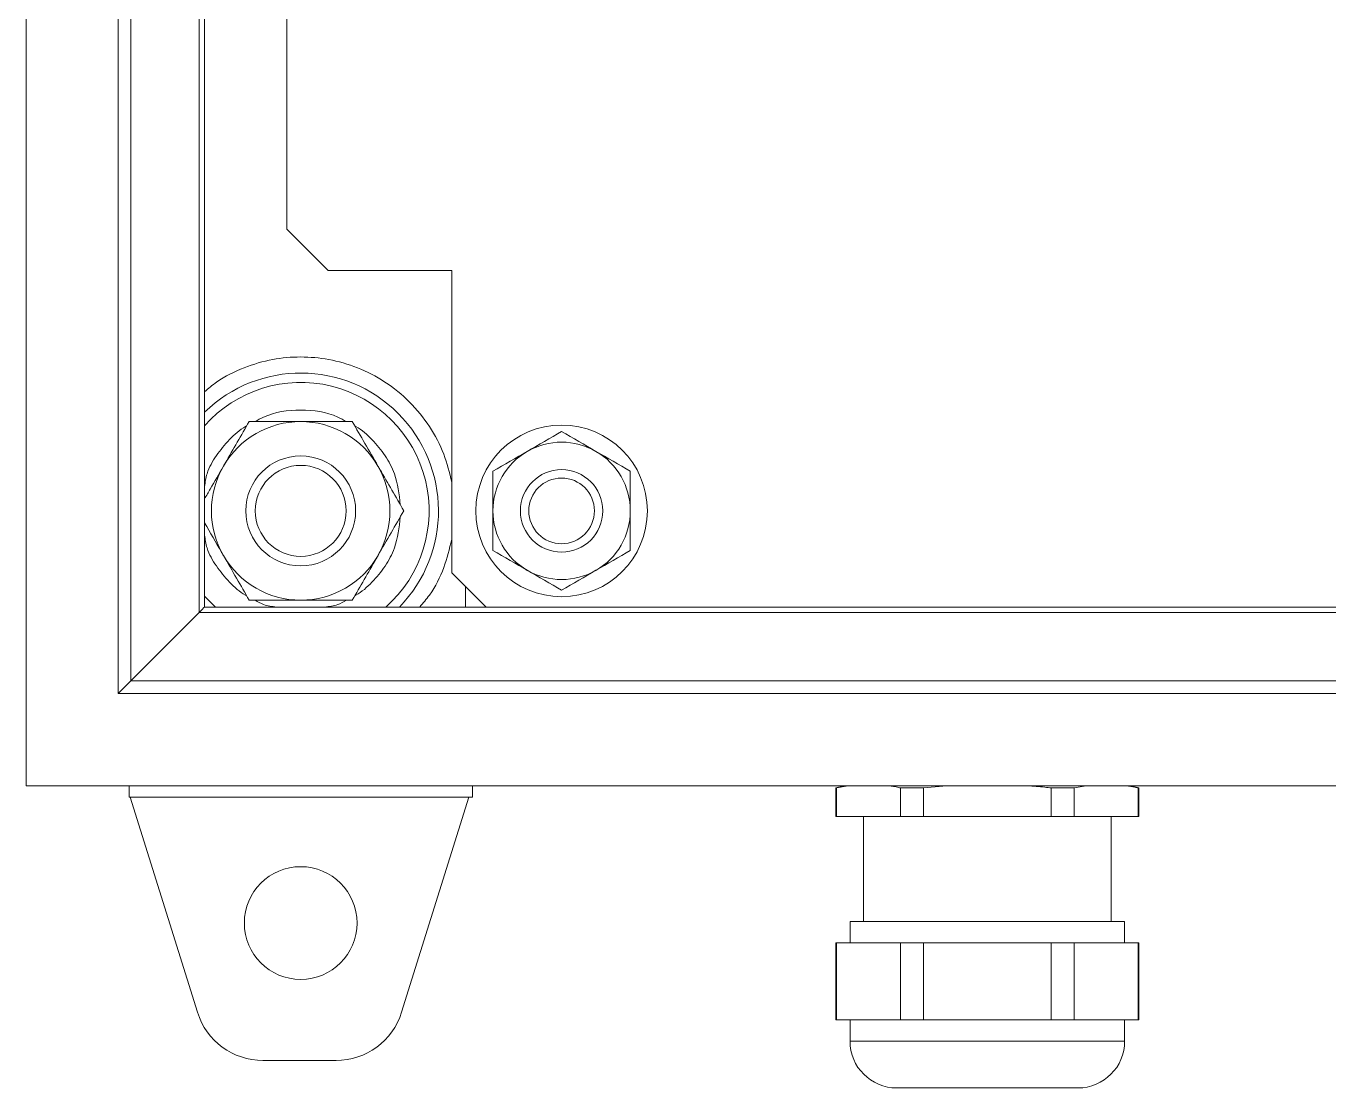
# Model space of a CAD drawing. Extents: x 4137 to 28680, y 2446 to 6814.
# Drawn here: x 15268.9 to 15388.4, y 3003.6 to 3100.9 of the extents above; entities that cross this region are included whole.
import ezdxf

# ---------------------------------------------------------------- set-up
doc = ezdxf.new("R2010")
doc.units = 0
doc.header["$LTSCALE"] = 0.5
doc.layers.get('0').update_dxf_attribs({"linetype": 'CONTINUOUS'})

msp = doc.modelspace()

# ---------------------------------------------------------------- linework, layer by layer
at = {"color": 7, "linetype": 'Continuous', "lineweight": 15}
for p, q in [((15268.89, 3409.29), (15268.89, 3031.29)), ((15268.89, 3409.29), (15268.89, 3031.29)), ((15277.33, 3039.73), (15277.33, 3400.86)), ((15277.33, 3039.73), (15277.33, 3400.86)), ((15278.49, 3040.89), (15278.49, 3399.7)), ((15278.49, 3040.89), (15278.49, 3399.7)), ((15284.78, 3393.41), (15284.78, 3047.18)), ((15284.78, 3393.41), (15284.78, 3047.18)), ((15285.27, 3047.67), (15285.27, 3392.91)), ((15285.27, 3047.67), (15285.27, 3392.91)), ((15292.83, 3082.32), (15292.83, 3289.59)), ((15292.83, 3082.32), (15292.83, 3289.59)), ((15296.61, 3078.54), (15292.83, 3082.32)), ((15296.61, 3078.54), (15292.83, 3082.32)), ((15307.95, 3078.54), (15296.61, 3078.54)), ((15307.95, 3078.54), (15296.61, 3078.54)), ((15307.95, 3050.82), (15307.95, 3078.54)), ((15307.95, 3050.82), (15307.95, 3078.54)), ((15311.1, 3047.67), (15307.95, 3050.82)), ((15311.1, 3047.67), (15307.95, 3050.82)), ((15309.21, 3049.56), (15309.21, 3047.67)), ((15309.21, 3049.56), (15309.21, 3047.67)), ((15278.49, 3040.89), (15284.78, 3047.18)), ((15278.49, 3040.89), (15284.78, 3047.18)), ((15284.78, 3047.18), (15496.18, 3047.18)), ((15284.78, 3047.18), (15496.18, 3047.18)), ((15495.69, 3047.67), (15285.27, 3047.67)), ((15495.69, 3047.67), (15285.27, 3047.67)), ((15278.49, 3040.89), (15277.33, 3039.73)), ((15278.49, 3040.89), (15277.33, 3039.73)), ((15502.47, 3040.89), (15278.49, 3040.89)), ((15502.47, 3040.89), (15278.49, 3040.89)), ((15503.64, 3039.73), (15277.33, 3039.73)), ((15503.64, 3039.73), (15277.33, 3039.73)), ((15268.89, 3031.29), (15520.89, 3031.29)), ((15268.89, 3031.29), (15520.89, 3031.29)), ((15278.34, 3031.29), (15278.34, 3030.25)), ((15278.34, 3031.29), (15278.34, 3030.25)), ((15309.84, 3030.25), (15309.84, 3031.29)), ((15309.84, 3030.25), (15309.84, 3031.29)), ((15343.96, 3031.29), (15343.19, 3031.09)), ((15343.96, 3031.29), (15343.19, 3031.09)), ((15343.19, 3031.09), (15343.19, 3028.46)), ((15343.19, 3031.09), (15343.24, 3031.09)), ((15343.19, 3031.09), (15343.19, 3028.46)), ((15343.19, 3031.09), (15343.24, 3031.09)), ((15343.24, 3031.09), (15344.33, 3031.29)), ((15343.24, 3031.09), (15344.33, 3031.29)), ((15343.24, 3028.46), (15343.24, 3031.09)), ((15343.24, 3028.46), (15343.24, 3031.09)), ((15349.11, 3031.09), (15351.22, 3031.09)), ((15349.11, 3028.46), (15349.11, 3031.09)), ((15349.11, 3031.09), (15351.22, 3031.09)), ((15349.11, 3028.46), (15349.11, 3031.09)), ((15351.22, 3031.09), (15353.38, 3031.29)), ((15351.22, 3031.09), (15353.38, 3031.29)), ((15351.22, 3028.46), (15351.22, 3031.09)), ((15351.22, 3028.46), (15351.22, 3031.09)), ((15362.96, 3028.46), (15362.96, 3031.09)), ((15362.96, 3031.09), (15365.07, 3031.09)), ((15362.96, 3028.46), (15362.96, 3031.09)), ((15362.96, 3031.09), (15365.07, 3031.09)), ((15365.07, 3031.09), (15366.15, 3031.29)), ((15365.07, 3031.09), (15366.15, 3031.29)), ((15365.07, 3028.46), (15365.07, 3031.09)), ((15365.07, 3028.46), (15365.07, 3031.09)), ((15370.99, 3031.09), (15370.22, 3031.29)), ((15370.99, 3031.09), (15370.22, 3031.29)), ((15370.94, 3028.46), (15370.94, 3031.09)), ((15370.94, 3031.09), (15370.99, 3031.09)), ((15370.94, 3028.46), (15370.94, 3031.09)), ((15370.94, 3031.09), (15370.99, 3031.09)), ((15370.99, 3028.46), (15370.99, 3031.09)), ((15370.99, 3028.46), (15370.99, 3031.09)), ((15278.34, 3030.25), (15278.45, 3030.25)), ((15278.34, 3030.25), (15278.45, 3030.25)), ((15278.45, 3030.25), (15309.51, 3030.25)), ((15278.45, 3030.25), (15284.62, 3010.51)), ((15278.45, 3030.25), (15309.51, 3030.25)), ((15278.45, 3030.25), (15284.62, 3010.51)), ((15303.35, 3010.51), (15309.51, 3030.25)), ((15303.35, 3010.51), (15309.51, 3030.25)), ((15309.51, 3030.25), (15309.84, 3030.25)), ((15309.51, 3030.25), (15309.84, 3030.25)), ((15343.24, 3028.46), (15343.19, 3028.46)), ((15343.24, 3028.46), (15343.19, 3028.46)), ((15349.11, 3028.46), (15343.24, 3028.46)), ((15349.11, 3028.46), (15343.24, 3028.46)), ((15345.74, 3028.46), (15345.74, 3018.82)), ((15345.74, 3028.46), (15345.74, 3018.82)), ((15351.22, 3028.46), (15349.11, 3028.46)), ((15351.22, 3028.46), (15349.11, 3028.46)), ((15362.96, 3028.46), (15351.22, 3028.46)), ((15362.96, 3028.46), (15351.22, 3028.46)), ((15365.07, 3028.46), (15362.96, 3028.46)), ((15365.07, 3028.46), (15362.96, 3028.46)), ((15370.94, 3028.46), (15365.07, 3028.46)), ((15370.94, 3028.46), (15365.07, 3028.46)), ((15368.44, 3018.82), (15368.44, 3028.46)), ((15368.44, 3018.82), (15368.44, 3028.46)), ((15370.99, 3028.46), (15370.94, 3028.46)), ((15370.99, 3028.46), (15370.94, 3028.46)), ((15344.49, 3018.82), (15344.49, 3016.87)), ((15344.49, 3018.82), (15346.18, 3018.82)), ((15344.49, 3018.82), (15344.49, 3016.87)), ((15344.49, 3018.82), (15346.18, 3018.82)), ((15346.18, 3018.82), (15369.69, 3018.82)), ((15346.18, 3018.82), (15369.69, 3018.82)), ((15369.69, 3016.87), (15369.69, 3018.82)), ((15369.69, 3016.87), (15369.69, 3018.82)), ((15343.19, 3016.87), (15343.19, 3009.81)), ((15343.24, 3016.87), (15343.19, 3016.87)), ((15343.19, 3016.87), (15343.19, 3009.81)), ((15343.24, 3016.87), (15343.19, 3016.87)), ((15343.24, 3009.81), (15343.24, 3016.87)), ((15346.18, 3016.87), (15343.24, 3016.87)), ((15343.24, 3009.81), (15343.24, 3016.87)), ((15346.18, 3016.87), (15343.24, 3016.87)), ((15349.11, 3016.87), (15346.18, 3016.87)), ((15349.11, 3016.87), (15346.18, 3016.87)), ((15349.11, 3009.81), (15349.11, 3016.87)), ((15351.22, 3016.87), (15349.11, 3016.87)), ((15349.11, 3009.81), (15349.11, 3016.87)), ((15351.22, 3016.87), (15349.11, 3016.87)), ((15351.22, 3009.81), (15351.22, 3016.87)), ((15357.09, 3016.87), (15351.22, 3016.87)), ((15351.22, 3009.81), (15351.22, 3016.87)), ((15357.09, 3016.87), (15351.22, 3016.87)), ((15362.96, 3016.87), (15357.09, 3016.87)), ((15362.96, 3016.87), (15357.09, 3016.87)), ((15362.96, 3009.81), (15362.96, 3016.87)), ((15365.07, 3016.87), (15362.96, 3016.87)), ((15362.96, 3009.81), (15362.96, 3016.87)), ((15365.07, 3016.87), (15362.96, 3016.87)), ((15365.07, 3009.81), (15365.07, 3016.87)), ((15368, 3016.87), (15365.07, 3016.87)), ((15365.07, 3009.81), (15365.07, 3016.87)), ((15368, 3016.87), (15365.07, 3016.87)), ((15370.94, 3016.87), (15368, 3016.87)), ((15370.94, 3016.87), (15368, 3016.87)), ((15370.94, 3009.81), (15370.94, 3016.87)), ((15370.99, 3016.87), (15370.94, 3016.87)), ((15370.94, 3009.81), (15370.94, 3016.87)), ((15370.99, 3016.87), (15370.94, 3016.87)), ((15370.99, 3009.81), (15370.99, 3016.87)), ((15370.99, 3009.81), (15370.99, 3016.87)), ((15343.19, 3009.81), (15343.24, 3009.81)), ((15343.19, 3009.81), (15343.24, 3009.81)), ((15343.24, 3009.81), (15346.18, 3009.81)), ((15343.24, 3009.81), (15346.18, 3009.81)), ((15344.49, 3009.81), (15344.49, 3007.86)), ((15344.49, 3009.81), (15344.49, 3007.86)), ((15346.18, 3009.81), (15349.11, 3009.81)), ((15346.18, 3009.81), (15349.11, 3009.81)), ((15349.11, 3009.81), (15351.22, 3009.81)), ((15349.11, 3009.81), (15351.22, 3009.81)), ((15351.22, 3009.81), (15357.09, 3009.81)), ((15351.22, 3009.81), (15357.09, 3009.81)), ((15357.09, 3009.81), (15362.96, 3009.81)), ((15357.09, 3009.81), (15362.96, 3009.81)), ((15362.96, 3009.81), (15365.07, 3009.81)), ((15362.96, 3009.81), (15365.07, 3009.81)), ((15365.07, 3009.81), (15368, 3009.81)), ((15365.07, 3009.81), (15368, 3009.81)), ((15368, 3009.81), (15370.94, 3009.81)), ((15368, 3009.81), (15370.94, 3009.81)), ((15369.69, 3007.86), (15369.69, 3009.81)), ((15369.69, 3007.86), (15369.69, 3009.81)), ((15370.94, 3009.81), (15370.99, 3009.81)), ((15370.94, 3009.81), (15370.99, 3009.81)), ((15290.63, 3006.09), (15297.33, 3006.09)), ((15290.63, 3006.09), (15297.33, 3006.09)), ((15348.78, 3003.57), (15349.89, 3003.57)), ((15348.78, 3003.57), (15349.89, 3003.57)), ((15349.89, 3003.57), (15365.4, 3003.57)), ((15349.89, 3003.57), (15365.4, 3003.57))]:
    msp.add_line(p, q, dxfattribs=at)
at = {"color": 8, "linetype": 'Continuous', "lineweight": 15}
for p, q in [((15344.49, 3007.86), (15346.18, 3007.86)), ((15344.49, 3007.86), (15346.18, 3007.86)), ((15346.18, 3007.86), (15369.69, 3007.86)), ((15346.18, 3007.86), (15369.69, 3007.86))]:
    msp.add_line(p, q, dxfattribs=at)
at = {"color": 8, "linetype": 'Continuous', "lineweight": 15, "flags": 128}
msp.add_lwpolyline([(15285.27, 3048.68), (15285.38, 3048.55), (15286.28, 3047.67)], dxfattribs=at)
msp.add_lwpolyline([(15285.27, 3048.68), (15285.38, 3048.55), (15286.28, 3047.67)], dxfattribs=at)
at = {"color": 7, "linetype": 'Continuous', "lineweight": 15, "flags": 128}
msp.add_lwpolyline([(15285.27, 3047.67), (15285.21, 3047.62), (15285.05, 3047.45), (15284.78, 3047.18)], dxfattribs=at)
msp.add_lwpolyline([(15285.27, 3047.67), (15285.21, 3047.62), (15285.05, 3047.45), (15284.78, 3047.18)], dxfattribs=at)
at = {"color": 7, "linetype": 'Continuous', "lineweight": 15}
for centre, radius in [((15318.03, 3056.49), 7.87), ((15318.03, 3056.49), 7.87), ((15294.09, 3056.49), 5.04), ((15294.09, 3056.49), 5.04), ((15294.09, 3056.49), 4.17), ((15294.09, 3056.49), 4.17), ((15318.03, 3056.49), 3.78), ((15318.03, 3056.49), 3.78), ((15318.03, 3056.49), 3.01), ((15318.03, 3056.49), 3.01), ((15294.09, 3018.69), 5.17), ((15294.09, 3018.69), 5.17)]:
    msp.add_circle(centre, radius, dxfattribs=at)
at = {"color": 8, "linetype": 'Continuous', "lineweight": 15}
for radius, start, end in [(12.64, 315.7657, 134.2343), (12.64, 315.7657, 134.2343), (11.78, 311.5427, 138.4573), (11.78, 311.5427, 138.4573)]:
    msp.add_arc((15294.09, 3056.49), radius, start, end, dxfattribs=at)
at = {"color": 7, "linetype": 'Continuous', "lineweight": 15}
for centre, radius, start, end in [((15294.09, 3056.49), 8.19, 90.0186, 150.0186), ((15294.09, 3056.49), 8.19, 90.0186, 150.0186), ((15294.09, 3056.49), 8.19, 30.0186, 90.0186), ((15294.09, 3056.49), 8.19, 30.0186, 90.0186), ((15318.03, 3056.49), 6.3, 60, 120), ((15318.03, 3056.49), 6.3, 60, 120), ((15318.03, 3056.49), 6.3, 120, 180), ((15318.03, 3056.49), 6.3, 120, 180), ((15318.03, 3056.49), 6.3, 0, 60), ((15318.03, 3056.49), 6.3, 0, 60), ((15294.09, 3056.49), 8.19, 150.0186, 210.0186), ((15294.09, 3056.49), 8.19, 150.0186, 210.0186), ((15294.09, 3056.49), 8.19, 330.0186, 30.0186), ((15294.09, 3056.49), 8.19, 330.0186, 30.0186), ((15318.03, 3056.49), 6.3, 180, 240), ((15318.03, 3056.49), 6.3, 180, 240), ((15318.03, 3056.49), 6.3, 300, 0), ((15318.03, 3056.49), 6.3, 300, 0), ((15294.09, 3056.49), 8.19, 210.0186, 270.0186), ((15294.09, 3056.49), 8.19, 210.0186, 270.0186), ((15294.09, 3056.49), 8.19, 270.0186, 330.0186), ((15294.09, 3056.49), 8.19, 270.0186, 330.0186), ((15318.03, 3056.49), 6.3, 240, 300), ((15318.03, 3056.49), 6.3, 240, 300), ((15290.63, 3012.39), 6.3, 197.354, 270), ((15290.63, 3012.39), 6.3, 197.354, 270), ((15297.33, 3012.39), 6.3, 270, 342.646), ((15297.33, 3012.39), 6.3, 270, 342.646), ((15348.78, 3007.86), 4.29, 180, 270), ((15348.78, 3007.86), 4.29, 180, 270), ((15365.4, 3007.86), 4.29, 270, 0), ((15365.4, 3007.86), 4.29, 270, 0)]:
    msp.add_arc(centre, radius, start, end, dxfattribs=at)
at = {"color": 8, "linetype": 'Continuous', "lineweight": 15}
for points, knots in [([(15285.27, 3067.41), (15285.63, 3067.72), (15286.71, 3068.65), (15288.84, 3069.67), (15291.45, 3070.45), (15294.09, 3070.68), (15296.72, 3070.44), (15299.36, 3069.69), (15301.88, 3068.38), (15304.14, 3066.54), (15305.97, 3064.29), (15307.3, 3061.78), (15307.74, 3059.99), (15307.95, 3059.12)], [0, 0, 0, 0, 0.048628, 0.14659, 0.240643, 0.32938, 0.418117, 0.51217, 0.610132, 0.710174, 0.810216, 0.908178, 1, 1, 1, 1]), ([(15285.27, 3067.41), (15285.63, 3067.72), (15286.71, 3068.65), (15288.84, 3069.67), (15291.45, 3070.45), (15294.09, 3070.68), (15296.72, 3070.44), (15299.36, 3069.69), (15301.88, 3068.38), (15304.14, 3066.54), (15305.97, 3064.29), (15307.3, 3061.78), (15307.74, 3059.99), (15307.95, 3059.12)], [0, 0, 0, 0, 0.048628, 0.14659, 0.240643, 0.32938, 0.418117, 0.51217, 0.610132, 0.710174, 0.810216, 0.908178, 1, 1, 1, 1]), ([(15289.9, 3064.68), (15290.16, 3064.82), (15291.43, 3065.52), (15294.09, 3065.91), (15296.74, 3065.52), (15298.02, 3064.83), (15298.27, 3064.68)], [0, 0, 0, 0, 0.10183, 0.500341, 0.898852, 1, 1, 1, 1]), ([(15289.9, 3064.68), (15290.16, 3064.82), (15291.43, 3065.52), (15294.09, 3065.91), (15296.74, 3065.52), (15298.02, 3064.83), (15298.27, 3064.68)], [0, 0, 0, 0, 0.10183, 0.500341, 0.898852, 1, 1, 1, 1]), ([(15285.27, 3058.72), (15285.33, 3059.12), (15285.47, 3060.14), (15286.33, 3061.6), (15287.51, 3063.05), (15288.5, 3063.96), (15289.1, 3064.26), (15289.13, 3064.28)], [0, 0, 0, 0, 0.171415, 0.438623, 0.711501, 0.984379, 1, 1, 1, 1]), ([(15285.27, 3058.72), (15285.33, 3059.12), (15285.47, 3060.14), (15286.33, 3061.6), (15287.51, 3063.05), (15288.5, 3063.96), (15289.1, 3064.26), (15289.13, 3064.28)], [0, 0, 0, 0, 0.171415, 0.438623, 0.711501, 0.984379, 1, 1, 1, 1]), ([(15299.05, 3064.28), (15299.08, 3064.27), (15299.68, 3063.96), (15300.66, 3063.05), (15301.87, 3061.6), (15302.94, 3059.61), (15303.12, 3058.02), (15303.23, 3057.05)], [0, 0, 0, 0, 0.013138, 0.232298, 0.451457, 0.666062, 1, 1, 1, 1]), ([(15299.05, 3064.28), (15299.08, 3064.27), (15299.68, 3063.96), (15300.66, 3063.05), (15301.87, 3061.6), (15302.94, 3059.61), (15303.12, 3058.02), (15303.23, 3057.05)], [0, 0, 0, 0, 0.013138, 0.232298, 0.451457, 0.666062, 1, 1, 1, 1]), ([(15303.23, 3055.95), (15303.12, 3054.97), (15302.94, 3053.37), (15301.87, 3051.38), (15300.66, 3049.93), (15299.68, 3049.03), (15299.08, 3048.72), (15299.05, 3048.7)], [0, 0, 0, 0, 0.334756, 0.549288, 0.768373, 0.987458, 1, 1, 1, 1]), ([(15303.23, 3055.95), (15303.12, 3054.97), (15302.94, 3053.37), (15301.87, 3051.38), (15300.66, 3049.93), (15299.68, 3049.03), (15299.08, 3048.72), (15299.05, 3048.7)], [0, 0, 0, 0, 0.334756, 0.549288, 0.768373, 0.987458, 1, 1, 1, 1]), ([(15289.13, 3048.7), (15289.1, 3048.72), (15288.5, 3049.03), (15287.51, 3049.93), (15286.33, 3051.39), (15285.47, 3052.85), (15285.33, 3053.87), (15285.27, 3054.27)], [0, 0, 0, 0, 0.016346, 0.289023, 0.5617, 0.828711, 1, 1, 1, 1]), ([(15289.13, 3048.7), (15289.1, 3048.72), (15288.5, 3049.03), (15287.51, 3049.93), (15286.33, 3051.39), (15285.47, 3052.85), (15285.33, 3053.87), (15285.27, 3054.27)], [0, 0, 0, 0, 0.016346, 0.289023, 0.5617, 0.828711, 1, 1, 1, 1]), ([(15307.95, 3053.86), (15307.73, 3053), (15307.29, 3051.21), (15306.25, 3049.11), (15305.32, 3048.03), (15305.01, 3047.67)], [0, 0, 0, 0, 0.385138, 0.796034, 1, 1, 1, 1]), ([(15307.95, 3053.86), (15307.73, 3053), (15307.29, 3051.21), (15306.25, 3049.11), (15305.32, 3048.03), (15305.01, 3047.67)], [0, 0, 0, 0, 0.385138, 0.796034, 1, 1, 1, 1]), ([(15291.86, 3047.67), (15291.46, 3047.72), (15290.76, 3047.79), (15290.16, 3048.15), (15289.91, 3048.3)], [0, 0, 0, 0, 0.576373, 1, 1, 1, 1]), ([(15291.86, 3047.67), (15291.46, 3047.72), (15290.76, 3047.79), (15290.16, 3048.15), (15289.91, 3048.3)], [0, 0, 0, 0, 0.576373, 1, 1, 1, 1]), ([(15298.28, 3048.3), (15298.02, 3048.15), (15297.42, 3047.79), (15296.72, 3047.72), (15296.32, 3047.67)], [0, 0, 0, 0, 0.425262, 1, 1, 1, 1]), ([(15298.28, 3048.3), (15298.02, 3048.15), (15297.42, 3047.79), (15296.72, 3047.72), (15296.32, 3047.67)], [0, 0, 0, 0, 0.425262, 1, 1, 1, 1])]:
    msp.add_open_spline(points, degree=3, knots=knots, dxfattribs=at)
at = {"color": 7, "linetype": 'Continuous', "lineweight": 15}
for points, knots in [([(15287, 3060.59), (15287.05, 3060.68), (15287.85, 3062.07), (15288.63, 3063.42), (15289.36, 3064.68)], [0, 0, 0, 0, 0.0702152, 1, 1, 1, 1]), ([(15287, 3060.59), (15287.05, 3060.68), (15287.85, 3062.07), (15288.63, 3063.42), (15289.36, 3064.68)], [0, 0, 0, 0, 0.0702152, 1, 1, 1, 1]), ([(15294.09, 3064.68), (15293.66, 3064.68), (15292.06, 3064.68), (15290.5, 3064.68), (15289.36, 3064.68)], [0, 0, 0, 0, 0.268634, 1, 1, 1, 1]), ([(15294.09, 3064.68), (15293.66, 3064.68), (15292.06, 3064.68), (15290.5, 3064.68), (15289.36, 3064.68)], [0, 0, 0, 0, 0.268634, 1, 1, 1, 1]), ([(15298.82, 3064.68), (15298.42, 3064.68), (15296.88, 3064.68), (15295.28, 3064.68), (15294.09, 3064.68)], [0, 0, 0, 0, 0.25755, 1, 1, 1, 1]), ([(15298.82, 3064.68), (15298.42, 3064.68), (15296.88, 3064.68), (15295.28, 3064.68), (15294.09, 3064.68)], [0, 0, 0, 0, 0.25755, 1, 1, 1, 1]), ([(15298.82, 3064.68), (15299.2, 3064.02), (15299.98, 3062.68), (15300.78, 3061.29), (15301.18, 3060.59)], [0, 0, 0, 0, 0.495458, 1, 1, 1, 1]), ([(15298.82, 3064.68), (15299.2, 3064.02), (15299.98, 3062.68), (15300.78, 3061.29), (15301.18, 3060.59)], [0, 0, 0, 0, 0.495458, 1, 1, 1, 1]), ([(15285.27, 3057.59), (15285.44, 3057.89), (15286.01, 3058.87), (15286.59, 3059.88), (15287, 3060.59)], [0, 0, 0, 0, 0.306355, 1, 1, 1, 1]), ([(15285.27, 3057.59), (15285.44, 3057.89), (15286.01, 3058.87), (15286.59, 3059.88), (15287, 3060.59)], [0, 0, 0, 0, 0.306355, 1, 1, 1, 1]), ([(15301.18, 3060.59), (15301.24, 3060.49), (15302.04, 3059.11), (15302.82, 3057.76), (15303.55, 3056.5)], [0, 0, 0, 0, 0.070215, 1, 1, 1, 1]), ([(15301.18, 3060.59), (15301.24, 3060.49), (15302.04, 3059.11), (15302.82, 3057.76), (15303.55, 3056.5)], [0, 0, 0, 0, 0.070215, 1, 1, 1, 1]), ([(15303.55, 3056.5), (15303.16, 3055.83), (15302.39, 3054.49), (15301.59, 3053.1), (15301.18, 3052.4)], [0, 0, 0, 0, 0.495457, 1, 1, 1, 1]), ([(15303.55, 3056.5), (15303.16, 3055.83), (15302.39, 3054.49), (15301.59, 3053.1), (15301.18, 3052.4)], [0, 0, 0, 0, 0.495457, 1, 1, 1, 1]), ([(15287, 3052.4), (15286.94, 3052.49), (15286.36, 3053.5), (15285.79, 3054.49), (15285.27, 3055.39)], [0, 0, 0, 0, 0.096123, 1, 1, 1, 1]), ([(15287, 3052.4), (15286.94, 3052.49), (15286.36, 3053.5), (15285.79, 3054.49), (15285.27, 3055.39)], [0, 0, 0, 0, 0.096123, 1, 1, 1, 1]), ([(15289.36, 3048.3), (15288.98, 3048.97), (15288.21, 3050.31), (15287.4, 3051.7), (15287, 3052.4)], [0, 0, 0, 0, 0.495458, 1, 1, 1, 1]), ([(15289.36, 3048.3), (15288.98, 3048.97), (15288.21, 3050.31), (15287.4, 3051.7), (15287, 3052.4)], [0, 0, 0, 0, 0.495458, 1, 1, 1, 1]), ([(15301.18, 3052.4), (15301.13, 3052.3), (15300.33, 3050.92), (15299.55, 3049.56), (15298.82, 3048.3)], [0, 0, 0, 0, 0.070215, 1, 1, 1, 1]), ([(15301.18, 3052.4), (15301.13, 3052.3), (15300.33, 3050.92), (15299.55, 3049.56), (15298.82, 3048.3)], [0, 0, 0, 0, 0.070215, 1, 1, 1, 1]), ([(15294.09, 3048.3), (15293.66, 3048.3), (15292.06, 3048.3), (15290.5, 3048.3), (15289.36, 3048.3)], [0, 0, 0, 0, 0.268634, 1, 1, 1, 1]), ([(15294.09, 3048.3), (15293.66, 3048.3), (15292.06, 3048.3), (15290.5, 3048.3), (15289.36, 3048.3)], [0, 0, 0, 0, 0.268634, 1, 1, 1, 1]), ([(15298.82, 3048.3), (15298.42, 3048.3), (15296.88, 3048.3), (15295.28, 3048.3), (15294.09, 3048.3)], [0, 0, 0, 0, 0.2575499, 1, 1, 1, 1]), ([(15298.82, 3048.3), (15298.42, 3048.3), (15296.88, 3048.3), (15295.28, 3048.3), (15294.09, 3048.3)], [0, 0, 0, 0, 0.2575499, 1, 1, 1, 1]), ([(15348.03, 3031.29), (15348.34, 3031.24), (15348.7, 3031.18), (15349.06, 3031.1), (15349.11, 3031.09)], [0, 0, 0, 0, 0.85551, 1, 1, 1, 1]), ([(15348.03, 3031.29), (15348.34, 3031.24), (15348.7, 3031.18), (15349.06, 3031.1), (15349.11, 3031.09)], [0, 0, 0, 0, 0.85551, 1, 1, 1, 1]), ([(15360.8, 3031.29), (15361.31, 3031.25), (15362.04, 3031.19), (15362.76, 3031.11), (15362.96, 3031.09)], [0, 0, 0, 0, 0.71857, 1, 1, 1, 1]), ([(15360.8, 3031.29), (15361.31, 3031.25), (15362.04, 3031.19), (15362.76, 3031.11), (15362.96, 3031.09)], [0, 0, 0, 0, 0.71857, 1, 1, 1, 1]), ([(15369.86, 3031.29), (15370.11, 3031.25), (15370.48, 3031.19), (15370.84, 3031.11), (15370.94, 3031.09)], [0, 0, 0, 0, 0.718571, 1, 1, 1, 1]), ([(15369.86, 3031.29), (15370.11, 3031.25), (15370.48, 3031.19), (15370.84, 3031.11), (15370.94, 3031.09)], [0, 0, 0, 0, 0.718571, 1, 1, 1, 1])]:
    msp.add_open_spline(points, degree=3, knots=knots, dxfattribs=at)
for points in [[(15318.03, 3063.77), (15316.99, 3063.16), (15315.94, 3062.56), (15314.88, 3061.95)], [(15318.03, 3063.77), (15316.99, 3063.16), (15315.94, 3062.56), (15314.88, 3061.95)], [(15321.18, 3061.95), (15320.13, 3062.56), (15319.08, 3063.16), (15318.03, 3063.77)], [(15321.18, 3061.95), (15320.13, 3062.56), (15319.08, 3063.16), (15318.03, 3063.77)], [(15314.88, 3061.95), (15313.83, 3061.34), (15312.78, 3060.73), (15311.73, 3060.13)], [(15314.88, 3061.95), (15313.83, 3061.34), (15312.78, 3060.73), (15311.73, 3060.13)], [(15324.33, 3060.13), (15323.29, 3060.73), (15322.24, 3061.34), (15321.18, 3061.95)], [(15324.33, 3060.13), (15323.29, 3060.73), (15322.24, 3061.34), (15321.18, 3061.95)], [(15311.73, 3060.13), (15311.73, 3058.92), (15311.73, 3057.71), (15311.73, 3056.49)], [(15311.73, 3060.13), (15311.73, 3058.92), (15311.73, 3057.71), (15311.73, 3056.49)], [(15324.33, 3056.49), (15324.33, 3057.71), (15324.33, 3058.92), (15324.33, 3060.13)], [(15324.33, 3056.49), (15324.33, 3057.71), (15324.33, 3058.92), (15324.33, 3060.13)], [(15311.73, 3056.49), (15311.73, 3055.27), (15311.73, 3054.06), (15311.73, 3052.86)], [(15311.73, 3056.49), (15311.73, 3055.27), (15311.73, 3054.06), (15311.73, 3052.86)], [(15324.33, 3052.86), (15324.33, 3054.06), (15324.33, 3055.27), (15324.33, 3056.49)], [(15324.33, 3052.86), (15324.33, 3054.06), (15324.33, 3055.27), (15324.33, 3056.49)], [(15311.73, 3052.86), (15312.78, 3052.25), (15313.83, 3051.65), (15314.88, 3051.04)], [(15311.73, 3052.86), (15312.78, 3052.25), (15313.83, 3051.65), (15314.88, 3051.04)], [(15321.18, 3051.04), (15322.24, 3051.65), (15323.29, 3052.25), (15324.33, 3052.86)], [(15321.18, 3051.04), (15322.24, 3051.65), (15323.29, 3052.25), (15324.33, 3052.86)], [(15314.88, 3051.04), (15315.94, 3050.43), (15316.99, 3049.82), (15318.03, 3049.22)], [(15314.88, 3051.04), (15315.94, 3050.43), (15316.99, 3049.82), (15318.03, 3049.22)], [(15318.03, 3049.22), (15319.08, 3049.82), (15320.13, 3050.43), (15321.18, 3051.04)], [(15318.03, 3049.22), (15319.08, 3049.82), (15320.13, 3050.43), (15321.18, 3051.04)]]:
    msp.add_open_spline(points, degree=3, dxfattribs=at)

doc.saveas('drawing.dxf')
